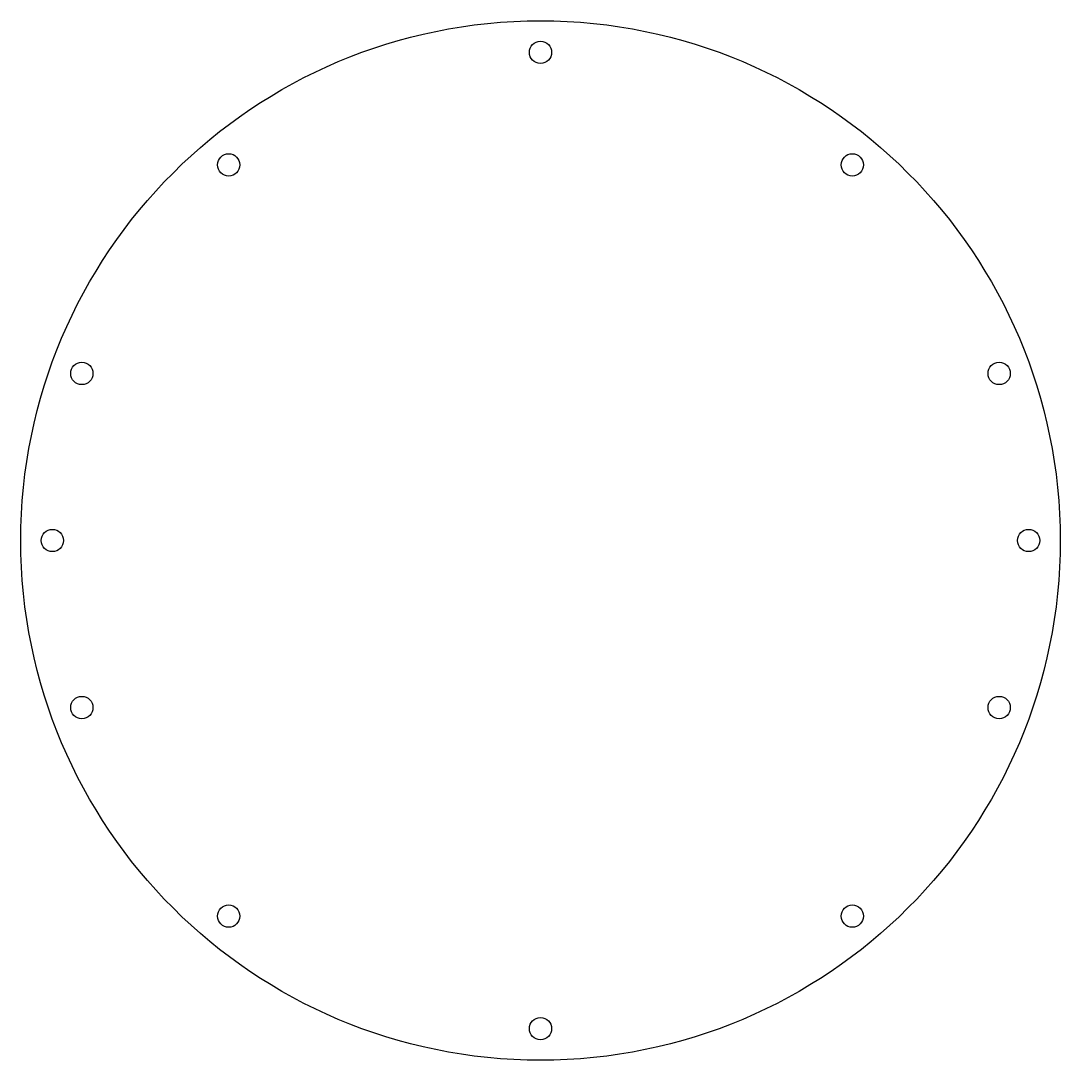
# Model space of a CAD drawing. Header units: millimetres. Extents: x -70 to 70, y -70 to 70.
import ezdxf

# ---------------------------------------------------------------- set-up
doc = ezdxf.new("R2010")
doc.units = ezdxf.units.MM
doc.layers.get('0').update_dxf_attribs({"linetype": 'CONTINUOUS'})

msp = doc.modelspace()

# ---------------------------------------------------------------- linework, layer by layer
for centre, radius in [((0, 0), 70), ((0, 65.75), 1.5), ((-42, 50.59), 1.5), ((42, 50.59), 1.5), ((-61.78, 22.5), 1.5), ((61.78, 22.5), 1.5), ((-65.75, 0), 1.5), ((65.75, 0), 1.5), ((-61.78, -22.5), 1.5), ((61.78, -22.5), 1.5), ((-42, -50.59), 1.5), ((42, -50.59), 1.5), ((0, -65.75), 1.5)]:
    msp.add_circle(centre, radius)

doc.saveas('drawing.dxf')
